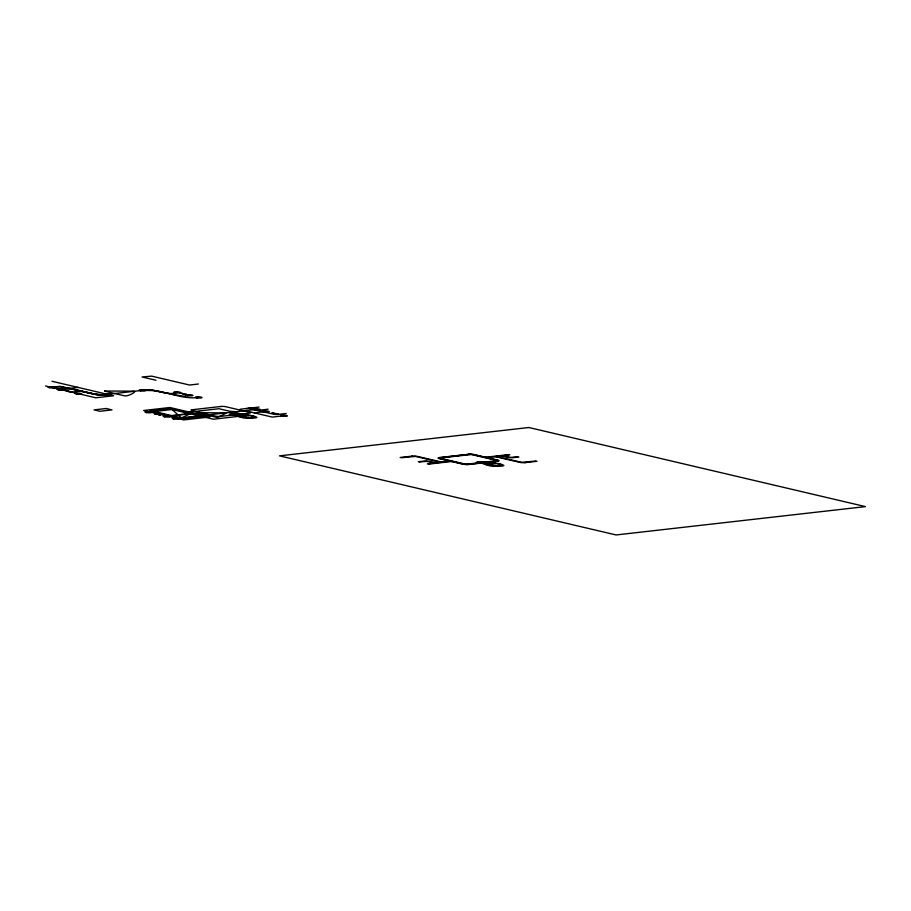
<?xml version="1.0" encoding="UTF-8"?>
<svg xmlns="http://www.w3.org/2000/svg" width="911" height="911" viewBox="0 0 911 911"><rect width="100%" height="100%" fill="white"/><g stroke="black" fill="none" stroke-linecap="round" stroke-linejoin="round"><path stroke-width="1.37" d="M104.571 391.024L133.04 391.161C138.836 390.91 127.597 396.877 124.443 395.818L104.594 391.115M196.309 412.581L226.383 412.99M226.372 413.082L217.342 417.511L196.355 412.683M72.743 392.368C83.755 388.052 95.849 397.572 107.555 394.338C88.356 396.444 70.193 384.67 51.221 387.3L60.126 386.298L98.65 395.351L142.378 390.375C154.084 387.141 166.178 396.661 177.189 392.345M233.968 414.676L243.51 416.281L240.06 415.336M240.071 415.268L245.924 416.008M246.756 415.234L252.677 416.133A6.035 1.048 3.1 0 1 254.328 416.885M490.232 463.221L492.976 463.437M493.739 463.198L499.649 464.166A6.035 1.048 3.1 0 1 501.301 464.929M179.296 418.958L190.228 413.765L172.418 415.792M68.177 391.183L66.252 391.07L68.211 391.07M68.371 391.457L70.341 391.571M70.295 391.684L68.382 391.571M72.424 392.185L70.5 392.072L72.459 392.072M180.321 393.21L182.28 393.313M182.268 393.415L180.355 393.336M182.439 393.711L184.409 393.814M184.375 393.928L182.473 393.837M184.569 394.201L186.539 394.315M186.493 394.429L184.603 394.326M156.248 413.947L154.323 413.845L156.282 413.833M156.441 414.22L158.412 414.334M158.366 414.448L156.441 414.334M160.518 414.938L158.571 414.835L160.53 414.835M271.945 413.002L273.915 413.116M273.869 413.218L271.933 413.104M274.063 413.503L276.033 413.605L274.074 413.617M276.192 413.993L278.162 414.106M278.117 414.22L276.204 414.106M189.647 395.272L183.566 396.194L172.543 394.361M248.327 415.735L243.283 415.165L245.936 415.928M492.862 464.052L487.1 463.278L490.494 464.246M238.375 414.38L237.498 414.368A3.986 0.695 3.1 0 0 231.77 414.027A3.986 0.695 3.1 0 0 231.633 415.006L230.79 415.12A5.215 0.911 3.1 0 1 230.916 413.833A5.215 0.911 3.1 0 1 238.283 414.243L238.42 414.289M242.577 416.919L240.105 416.646L247.826 417.659M478.696 463.175L477.763 463.152A5.215 0.911 3.1 0 1 477.899 461.866A5.215 0.911 3.1 0 1 485.256 462.287L485.392 462.332M485.358 462.412L484.424 462.401A3.986 0.695 3.1 0 0 478.742 462.071A3.986 0.695 3.1 0 0 478.605 463.039L478.73 463.084M490.46 464.325L480.962 462.697L489.594 464.872L487.078 464.678L487.806 465.077L494.798 465.703M198.723 397.412C179.729 400.145 161.589 388.086 142.378 390.375L153.39 390.614L169.685 393.7M255.752 417.352L247.963 417.693M78.095 387.414L60.285 389.43C76.091 386.23 91.464 396.9 107.555 394.338M198.404 384.009L189.499 385.023L151.647 376.129L142.059 376.983L155.952 380.24M185.138 412.569L219.016 408.72L247.314 415.37L213.447 419.219L172.099 409.506L154.289 411.521L181.483 417.921L256.913 409.346M169.731 415.78L191.105 413.343M240.048 409.244L259.054 407.08M180.606 418.331L201.98 415.906M268.119 409.21L262.174 409.893A3.291 0.569 3.1 0 1 257.54 409.631L253.007 408.561A3.291 0.569 3.1 0 0 248.361 408.299M254.101 412.82L265.978 411.476M286.248 413.48L277.935 414.425A3.291 0.569 3.1 0 1 273.289 414.163L250.627 408.834A3.291 0.569 3.1 0 0 245.993 408.572M284.107 415.735L272.241 417.09L245.036 410.69M400.123 457.481L412.296 456.092M401.25 457.743L415.416 456.434L439.17 461.934A4.111 0.717 3.1 0 0 441.471 462.264L435.663 462.731L429.491 461.456A4.111 0.717 3.1 0 0 423.695 461.125L418.251 461.74M419.39 462.002L426.496 461.353L432.839 462.651A4.111 0.717 3.1 0 0 435.139 462.982L427.316 463.87M451.07 461.171L441.106 461.923L417.693 456.468A4.111 0.717 3.1 0 0 411.897 456.138M484.937 457.322L508.68 454.623M428.455 464.132L452.198 461.433M486.064 457.584L496.028 456.832L519.441 462.287A4.111 0.717 3.1 0 0 525.237 462.617M509.818 454.885L501.995 455.773A4.111 0.717 3.1 0 1 504.295 456.104L510.638 457.402L517.744 456.753M518.883 457.015L513.44 457.641A4.111 0.717 3.1 0 1 507.643 457.311L501.471 456.024L495.664 456.502A4.111 0.717 3.1 0 1 497.964 456.832L521.718 462.332L535.884 461.012M524.838 462.663L537.012 461.285M494.024 463.38L495.311 463.699L493.01 463.448M247.052 415.348L248.339 415.655M501.471 464.997L502.747 465.384L494.935 465.726M254.499 416.965L255.763 417.261M242.611 416.828L233.979 414.756M52.029 381.288L113.624 395.761L95.814 397.788L45.55 385.968M492.908 463.972L490.266 463.323M172.099 409.506L181.483 417.921M439.66 458.085L465.931 464.257L497.474 460.647L471.203 454.498L439.683 458.051M232.738 414.607L238.91 416.532A3.724 0.649 3.1 0 0 242.11 417.443C241.233 418.593 262.436 418.365 255.535 416.896A7.265 1.264 3.1 0 0 253.565 416.031L248.088 414.869L233.512 414.391A3.746 0.649 3.1 0 0 233.239 414.425L232.738 414.607M479.71 462.64L485.882 464.564A3.724 0.649 3.1 0 0 489.082 465.475C488.228 466.637 509.408 466.398 502.508 464.94A7.265 1.264 3.1 0 0 500.538 464.075L495.06 462.913L480.484 462.435A3.746 0.649 3.1 0 0 480.211 462.469L479.744 462.606M106.132 408.515L94.027 409.893L99.88 411.271L111.985 409.893L106.132 408.515M169.879 407.513L143.631 410.497L183.703 419.914L209.951 416.931L169.879 407.513M171.166 408.663L149.791 411.089L182.428 418.764L203.802 416.327L171.166 408.663M221.145 406.454L192.027 409.768A3.291 0.569 3.1 0 0 191.925 410.565L215.691 416.156A3.291 0.569 3.1 0 0 220.337 416.418L249.455 413.116A3.291 0.569 3.1 0 0 249.557 412.307L225.791 406.716A3.291 0.569 3.1 0 0 221.145 406.454M528.881 427.51L279.506 455.853L616.087 534.951L865.45 506.607L528.881 427.51M468.402 454.27L439.284 457.573A4.111 0.717 3.1 0 0 439.148 458.575L462.925 464.166A4.111 0.717 3.1 0 0 468.732 464.496L497.85 461.182A4.111 0.717 3.1 0 0 497.987 460.18L474.21 454.589A4.111 0.717 3.1 0 0 468.402 454.27M468.971 454.395L439.854 457.709A3.291 0.569 3.1 0 0 439.751 458.506L463.517 464.098A3.291 0.569 3.1 0 0 468.163 464.359L497.281 461.046A3.291 0.569 3.1 0 0 497.383 460.249L473.618 454.657A3.291 0.569 3.1 0 0 468.971 454.395M105.847 394.736A3.291 0.569 3.1 0 0 110.835 394.52A3.291 0.569 3.1 0 0 105.983 393.746A3.291 0.569 3.1 0 0 105.847 394.736M58.577 389.828A3.291 0.569 3.1 0 0 63.565 389.623A3.291 0.569 3.1 0 0 58.703 388.849A3.291 0.569 3.1 0 0 58.577 389.828M49.513 387.699A3.291 0.569 3.1 0 0 54.501 387.494A3.291 0.569 3.1 0 0 49.638 386.719A3.291 0.569 3.1 0 0 49.513 387.699M140.67 390.773A3.291 0.569 3.1 0 0 145.658 390.568A3.291 0.569 3.1 0 0 140.806 389.794A3.291 0.569 3.1 0 0 140.67 390.773M175.481 392.743A3.291 0.569 3.1 0 0 180.469 392.527A3.291 0.569 3.1 0 0 175.607 391.764A3.291 0.569 3.1 0 0 175.481 392.743M187.939 395.67A3.291 0.569 3.1 0 0 192.938 395.465A3.291 0.569 3.1 0 0 188.076 394.691A3.291 0.569 3.1 0 0 187.939 395.67M197.015 397.811A3.291 0.569 3.1 0 0 202.003 397.595A3.291 0.569 3.1 0 0 197.14 396.82A3.291 0.569 3.1 0 0 197.015 397.811M76.706 394.099A3.291 0.569 3.1 0 0 81.694 393.882A3.291 0.569 3.1 0 0 76.843 393.108A3.291 0.569 3.1 0 0 76.706 394.099M59.557 390.067A3.291 0.569 3.1 0 0 64.544 389.851A3.291 0.569 3.1 0 0 59.693 389.088A3.291 0.569 3.1 0 0 59.557 390.067M197.585 416.293A3.291 0.569 3.1 0 0 202.584 416.076A3.291 0.569 3.1 0 0 197.721 415.314A3.291 0.569 3.1 0 0 197.585 416.293M173.842 418.992A3.291 0.569 3.1 0 0 178.829 418.775A3.291 0.569 3.1 0 0 173.967 418.012A3.291 0.569 3.1 0 0 173.842 418.992M146.637 412.603A3.291 0.569 3.1 0 0 151.636 412.387A3.291 0.569 3.1 0 0 146.773 411.613A3.291 0.569 3.1 0 0 146.637 412.603M164.777 416.862A3.291 0.569 3.1 0 0 169.765 416.646A3.291 0.569 3.1 0 0 164.902 415.883A3.291 0.569 3.1 0 0 164.777 416.862M231.451 412.444A3.291 0.569 3.1 0 0 236.45 412.227A3.291 0.569 3.1 0 0 231.588 411.465A3.291 0.569 3.1 0 0 231.451 412.444M264.27 411.874A3.291 0.569 3.1 0 0 269.257 411.658A3.291 0.569 3.1 0 0 264.406 410.895A3.291 0.569 3.1 0 0 264.27 411.874M282.399 416.133A3.291 0.569 3.1 0 0 287.398 415.917A3.291 0.569 3.1 0 0 282.535 415.154A3.291 0.569 3.1 0 0 282.399 416.133M255.205 409.745A3.291 0.569 3.1 0 0 260.193 409.529A3.291 0.569 3.1 0 0 255.342 408.754A3.291 0.569 3.1 0 0 255.205 409.745"/></g></svg>
